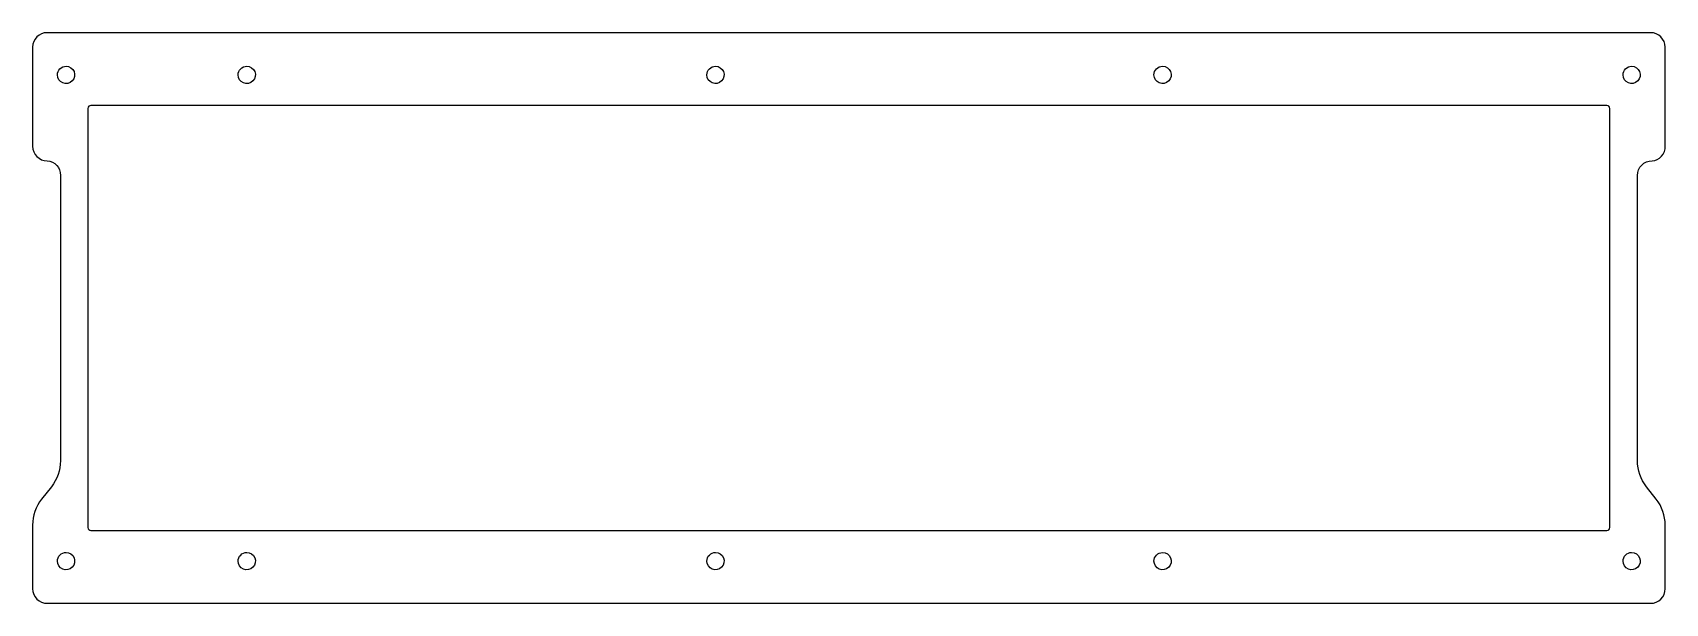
# Model space of a CAD drawing. Extents: x 0 to 297, y 193 to 297.
import ezdxf

# ---------------------------------------------------------------- set-up
doc = ezdxf.new("R2010")
doc.units = 0
doc.layers.add('Layer_1', color=7, linetype='CONTINUOUS')

msp = doc.modelspace()

# ---------------------------------------------------------------- linework, layer by layer
at = {"layer": 'Layer_1', "color": 3}
for p, q in [((0.14915, 294.2209), (0.14915, 276.2203)), ((57.31913, 296.8667), (2.79495, 296.8667)), ((242.4887, 296.8667), (57.31913, 296.8667)), ((294.36703, 296.8667), (242.4887, 296.8667)), ((297.01509, 276.2203), (297.01309, 294.2209)), ((6.22771, 290.7569), (6.22771, 290.7569)), ((39.084827, 290.757364), (39.084827, 290.757364)), ((124.3203, 290.7569), (124.3203, 290.7569)), ((205.62517, 290.7569), (205.62517, 290.7569)), ((290.9183, 290.7569), (290.9183, 290.7569)), ((10.20587, 283.1066), (10.19787, 206.9077)), ((42.4851, 283.6358), (10.73509, 283.6358)), ((81.53005, 283.6348), (43.54344, 283.6358)), ((144.23349, 283.6348), (82.58839, 283.6348)), ((185.28509, 283.6348), (144.23349, 283.6348)), ((247.02065, 283.6348), (185.28509, 283.6348)), ((286.42765, 283.6348), (247.02065, 283.6348)), ((286.95685, 206.9056), (286.95685, 283.1056)), ((5.18725, 270.9287), (5.19725, 268.7222)), ((291.97038, 268.7222), (291.97738, 270.9287)), ((5.20725, 263.4306), (5.18625, 219.0727)), ((291.98458, 219.0727), (291.96338, 263.4306)), ((3.55155, 214.3455), (1.78265, 212.0914)), ((295.38812, 212.0914), (293.61926, 214.3455)), ((0.14905, 207.3642), (0.14845, 195.7898)), ((10.72699, 206.3785), (42.47695, 206.3785)), ((43.53529, 206.3785), (81.53022, 206.3785)), ((82.58856, 206.3785), (82.58866, 206.3764)), ((82.58866, 206.3764), (143.16793, 206.3764)), ((143.16793, 206.3764), (184.21864, 206.3764)), ((184.21864, 206.3764), (245.95845, 206.3764)), ((245.95845, 206.3764), (286.42765, 206.3764)), ((297.02233, 195.7898), (297.02169, 207.3642)), ((6.22771, 202.3847), (6.22771, 202.3847)), ((39.084827, 202.385175), (39.084827, 202.385175)), ((124.32091, 202.3847), (124.32091, 202.3847)), ((205.62438, 202.3816), (205.62438, 202.3816)), ((290.9183, 202.3847), (290.9183, 202.3847)), ((2.79405, 193.144), (50.07195, 193.144)), ((50.07195, 193.144), (241.8141, 193.144)), ((241.8141, 193.144), (247.09881, 193.144)), ((247.09881, 193.144), (294.37665, 193.144))]:
    msp.add_line(p, q, dxfattribs=at)
for points in [[(2.79495, 296.8667), (1.333723, 296.866682), (0.149168, 295.682127), (0.14915, 294.2209)], [(297.01309, 294.2209), (297.012946, 295.682177), (295.828307, 296.8667), (294.36703, 296.8667)], [(4.66271, 289.1919), (4.66271, 289.606964), (4.827593, 290.005028), (5.121088, 290.298522)], [(5.62881, 287.746028), (5.04401, 287.988261), (4.66271, 288.558917), (4.66271, 289.1919)], [(5.121088, 290.298522), (5.414582, 290.592017), (5.812646, 290.7569), (6.22771, 290.7569)], [(7.334332, 288.085278), (6.886745, 287.637691), (6.213611, 287.503796), (5.62881, 287.746028)], [(6.22771, 290.7569), (6.860693, 290.7569), (7.431349, 290.3756), (7.673582, 289.7908)], [(7.673582, 289.7908), (7.915814, 289.205999), (7.781919, 288.532865), (7.334332, 288.085278)], [(37.519827, 289.192364), (37.519827, 289.607428), (37.68471, 290.005491), (37.978205, 290.298986)], [(38.485927, 287.746492), (37.901127, 287.988724), (37.519827, 288.55938), (37.519827, 289.192364)], [(37.978205, 290.298986), (38.271699, 290.59248), (38.669763, 290.757364), (39.084827, 290.757364)], [(40.191449, 288.085742), (39.743862, 287.638155), (39.070728, 287.50426), (38.485927, 287.746492)], [(39.084827, 290.757364), (39.71781, 290.757364), (40.288466, 290.376064), (40.530699, 289.791263)], [(40.530699, 289.791263), (40.772931, 289.206463), (40.639036, 288.533328), (40.191449, 288.085742)], [(122.7553, 289.1919), (122.7553, 289.606964), (122.920183, 290.005028), (123.213678, 290.298522)], [(123.7214, 287.746028), (123.1366, 287.988261), (122.7553, 288.558917), (122.7553, 289.1919)], [(123.213678, 290.298522), (123.507172, 290.592017), (123.905236, 290.7569), (124.3203, 290.7569)], [(125.426922, 288.085278), (124.979335, 287.637691), (124.306201, 287.503796), (123.7214, 287.746028)], [(124.3203, 290.7569), (124.953283, 290.7569), (125.523939, 290.3756), (125.766172, 289.7908)], [(125.766172, 289.7908), (126.008404, 289.205999), (125.874509, 288.532865), (125.426922, 288.085278)], [(204.06017, 289.1919), (204.06017, 289.606964), (204.225053, 290.005028), (204.518548, 290.298522)], [(205.02627, 287.746028), (204.44147, 287.988261), (204.06017, 288.558917), (204.06017, 289.1919)], [(204.518548, 290.298522), (204.812042, 290.592017), (205.210106, 290.7569), (205.62517, 290.7569)], [(206.731792, 288.085278), (206.284205, 287.637691), (205.611071, 287.503796), (205.02627, 287.746028)], [(205.62517, 290.7569), (206.258153, 290.7569), (206.828809, 290.3756), (207.071042, 289.7908)], [(207.071042, 289.7908), (207.313274, 289.205999), (207.179379, 288.532865), (206.731792, 288.085278)], [(289.3533, 289.1919), (289.3533, 289.606964), (289.518183, 290.005028), (289.811678, 290.298522)], [(290.3194, 287.746028), (289.7346, 287.988261), (289.3533, 288.558917), (289.3533, 289.1919)], [(289.811678, 290.298522), (290.105172, 290.592017), (290.503236, 290.7569), (290.9183, 290.7569)], [(292.024922, 288.085278), (291.577335, 287.637691), (290.904201, 287.503796), (290.3194, 287.746028)], [(290.9183, 290.7569), (291.551283, 290.7569), (292.121939, 290.3756), (292.364172, 289.7908)], [(292.364172, 289.7908), (292.606404, 289.205999), (292.472509, 288.532865), (292.024922, 288.085278)], [(10.73509, 283.6358), (10.442818, 283.635799), (10.205882, 283.398872), (10.20587, 283.1066)], [(43.54344, 283.6358), (43.19066, 283.635805), (42.83788, 283.635805), (42.4851, 283.6358)], [(82.58839, 283.6348), (82.23561, 283.634795), (81.88283, 283.634795), (81.53005, 283.6348)], [(286.801861, 283.479811), (286.702615, 283.579057), (286.568005, 283.634809), (286.42765, 283.6348)], [(286.95685, 283.1056), (286.956859, 283.245955), (286.901107, 283.380565), (286.801861, 283.479811)], [(0.14915, 276.2203), (0.149168, 274.759073), (1.333723, 273.574518), (2.79495, 273.5745)], [(296.371126, 274.403651), (296.818201, 274.89984), (297.049843, 275.553313), (297.01509, 276.2203)], [(2.79495, 273.5745), (4.185191, 273.502409), (5.255074, 272.319155), (5.18725, 270.9287)], [(291.97738, 270.9287), (291.9818, 272.391224), (293.16865, 273.574496), (294.63118, 273.5745)], [(294.63118, 273.5745), (295.29817, 273.609205), (295.924051, 273.907462), (296.371126, 274.403651)], [(5.19725, 268.7222), (5.203715, 266.958341), (5.207048, 265.194471), (5.20725, 263.4306)], [(291.96338, 263.4306), (291.962634, 265.194469), (291.964967, 266.958339), (291.97038, 268.7222)], [(5.18625, 219.0727), (5.185405, 217.358483), (4.609831, 215.694047), (3.55155, 214.3455)], [(293.61926, 214.3455), (292.560981, 215.694047), (291.985413, 217.358485), (291.98458, 219.0727)], [(1.78265, 212.0914), (0.724401, 210.742906), (0.149174, 209.078355), (0.14905, 207.3642)], [(297.02169, 207.3642), (297.021578, 209.078352), (296.446362, 210.742904), (295.38812, 212.0914)], [(10.19787, 206.9077), (10.197847, 206.767354), (10.253583, 206.632749), (10.352815, 206.533502)], [(10.352815, 206.533502), (10.452047, 206.434255), (10.586644, 206.378498), (10.72699, 206.3785)], [(42.47695, 206.3785), (42.82973, 206.378509), (43.18251, 206.378509), (43.53529, 206.3785)], [(81.53022, 206.3785), (81.883, 206.378491), (82.23578, 206.378491), (82.58856, 206.3785)], [(286.42765, 206.3764), (286.568005, 206.376391), (286.702615, 206.432143), (286.801861, 206.531389)], [(286.801861, 206.531389), (286.901107, 206.630635), (286.956859, 206.765245), (286.95685, 206.9056)], [(4.66271, 200.8197), (4.66271, 201.234764), (4.827593, 201.632828), (5.121088, 201.926322)], [(5.121088, 201.926322), (5.414582, 202.219817), (5.812646, 202.3847), (6.22771, 202.3847)], [(6.22771, 202.3847), (6.860693, 202.3847), (7.431349, 202.0034), (7.673582, 201.4186)], [(37.519827, 200.820175), (37.519827, 201.235239), (37.68471, 201.633303), (37.978205, 201.926797)], [(37.978205, 201.926797), (38.271699, 202.220292), (38.669763, 202.385175), (39.084827, 202.385175)], [(39.084827, 202.385175), (39.71781, 202.385175), (40.288466, 202.003875), (40.530699, 201.419075)], [(122.75591, 200.8197), (122.75591, 201.234764), (122.920793, 201.632828), (123.214288, 201.926322)], [(123.214288, 201.926322), (123.507782, 202.219817), (123.905846, 202.3847), (124.32091, 202.3847)], [(124.32091, 202.3847), (124.953893, 202.3847), (125.524549, 202.0034), (125.766782, 201.4186)], [(204.05938, 200.8166), (204.05938, 201.231664), (204.224263, 201.629728), (204.517758, 201.923222)], [(204.517758, 201.923222), (204.811252, 202.216717), (205.209316, 202.3816), (205.62438, 202.3816)], [(205.62438, 202.3816), (206.257363, 202.3816), (206.828019, 202.0003), (207.070252, 201.4155)], [(289.3533, 200.8197), (289.3533, 201.234764), (289.518183, 201.632828), (289.811678, 201.926322)], [(289.811678, 201.926322), (290.105172, 202.219817), (290.503236, 202.3847), (290.9183, 202.3847)], [(290.9183, 202.3847), (291.551283, 202.3847), (292.121939, 202.0034), (292.364172, 201.4186)], [(5.62881, 199.373828), (5.04401, 199.616061), (4.66271, 200.186717), (4.66271, 200.8197)], [(7.334332, 199.713078), (6.886745, 199.265491), (6.213611, 199.131596), (5.62881, 199.373828)], [(7.673582, 201.4186), (7.915814, 200.833799), (7.781919, 200.160665), (7.334332, 199.713078)], [(38.485927, 199.374303), (37.901127, 199.616536), (37.519827, 200.187192), (37.519827, 200.820175)], [(40.191449, 199.713553), (39.743862, 199.265966), (39.070728, 199.132071), (38.485927, 199.374303)], [(40.530699, 201.419075), (40.772931, 200.834274), (40.639036, 200.16114), (40.191449, 199.713553)], [(123.72201, 199.373828), (123.13721, 199.616061), (122.75591, 200.186717), (122.75591, 200.8197)], [(125.427532, 199.713078), (124.979945, 199.265491), (124.306811, 199.131596), (123.72201, 199.373828)], [(125.766782, 201.4186), (126.009014, 200.833799), (125.875119, 200.160665), (125.427532, 199.713078)], [(205.02548, 199.370728), (204.44068, 199.612961), (204.05938, 200.183617), (204.05938, 200.8166)], [(206.731002, 199.709978), (206.283415, 199.262391), (205.610281, 199.128496), (205.02548, 199.370728)], [(207.070252, 201.4155), (207.312484, 200.830699), (207.178589, 200.157565), (206.731002, 199.709978)], [(290.3194, 199.373828), (289.7346, 199.616061), (289.3533, 200.186717), (289.3533, 200.8197)], [(292.024922, 199.713078), (291.577335, 199.265491), (290.904201, 199.131596), (290.3194, 199.373828)], [(292.364172, 201.4186), (292.606404, 200.833799), (292.472509, 200.160665), (292.024922, 199.713078)], [(0.14845, 195.7898), (0.148417, 195.088115), (0.427132, 194.415156), (0.92328, 193.918971)], [(0.92328, 193.918971), (1.419428, 193.422786), (2.092365, 193.14402), (2.79405, 193.144)], [(294.37665, 193.144), (295.078348, 193.144002), (295.751305, 193.422759), (296.247469, 193.918946)], [(296.247469, 193.918946), (296.743633, 194.415133), (297.02236, 195.088102), (297.02233, 195.7898)]]:
    msp.add_open_spline(points, degree=3, dxfattribs=at)

doc.saveas('drawing.dxf')
